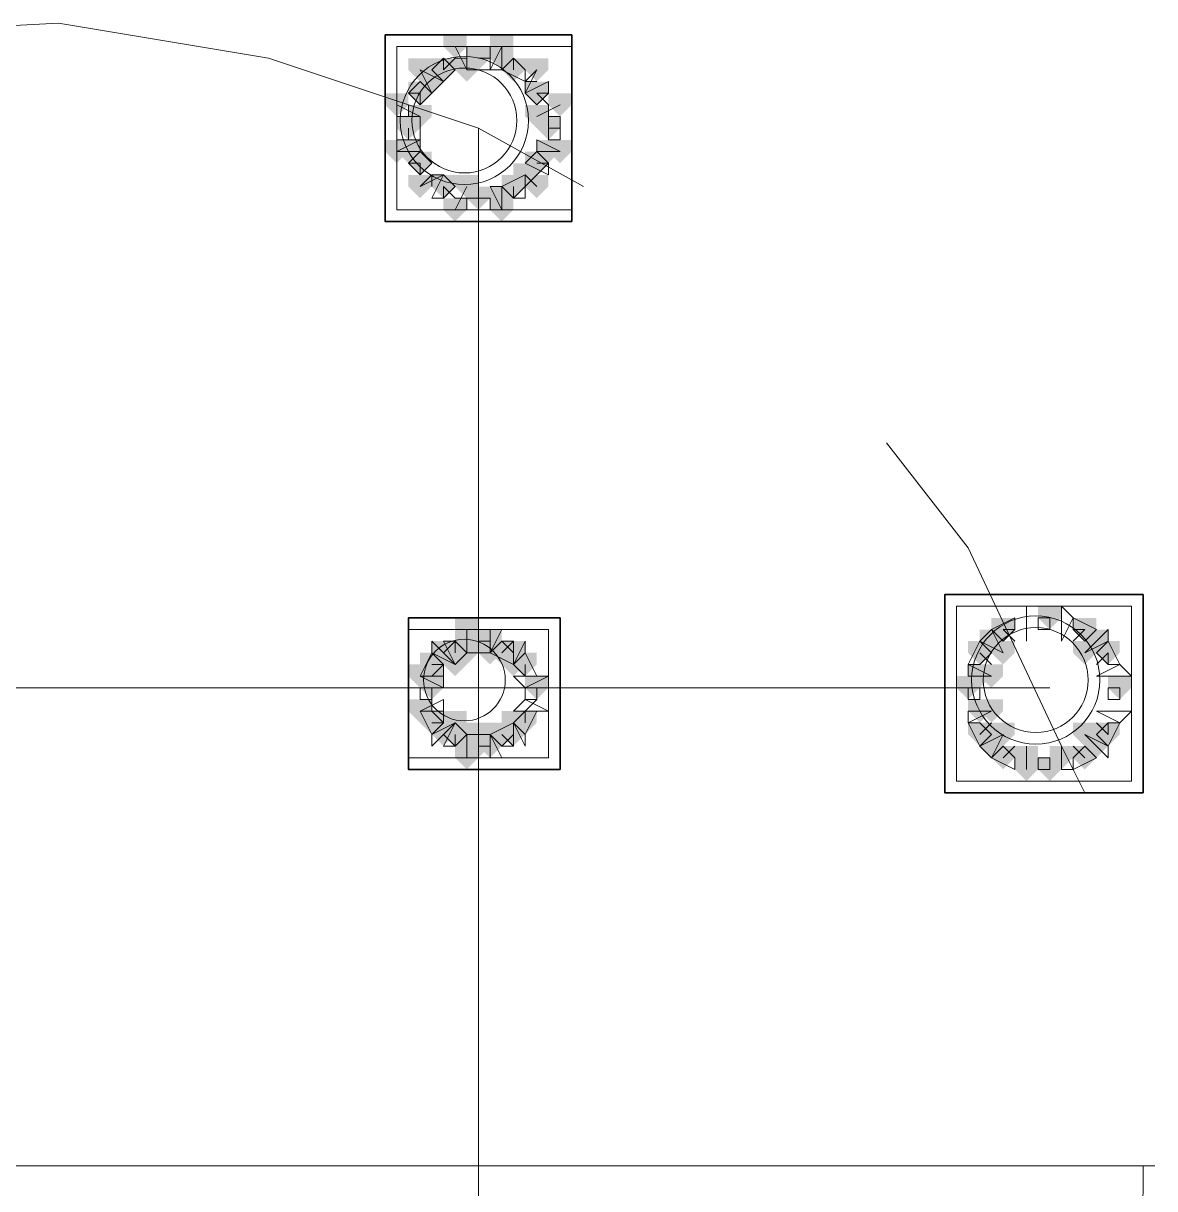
# Model space of a CAD drawing. Header units: millimetres. Extents: x 2315 to 4619, y 1334 to 1897.
# Drawn here: x 3570.14 to 3576.07, y 1554.59 to 1560.69 of the extents above; entities that cross this region are included whole.
import ezdxf

# ---------------------------------------------------------------- set-up
doc = ezdxf.new("R2010")
doc.units = ezdxf.units.MM
for name, color, linetype, true_color in [('PDF_10', 7, 'Continuous', 0x00b85c), ('PDF_AXIS', 7, 'Continuous', 0x00b85c), ('PDF_柱构件', 7, 'Continuous', 0x00b85c), ('PDF_转运站初步方案', 7, 'Continuous', 0x00b85c)]:
    doc.layers.add(name, color=color, linetype=linetype, true_color=true_color)
doc.layers.add('PDF_中心线层', color=1, linetype='Continuous')
doc.layers.add('PDF_粗实线层', color=7, linetype='Continuous')

msp = doc.modelspace()

# ---------------------------------------------------------------- hatches: boundary and pattern name
at = {"layer": 'PDF_10', "transparency": 33554559}
for points in [[(3572.5223, 1560.5703), (3572.4612, 1560.5703), (3572.4612, 1560.5093), (3572.5223, 1560.4482), (3572.5834, 1560.5093), (3572.5834, 1560.5703)], [(3572.5223, 1560.5703), (3572.4612, 1560.5703), (3572.4612, 1560.5093), (3572.5223, 1560.4482), (3572.5834, 1560.5093), (3572.5834, 1560.5703)], [(3572.5223, 1560.5703), (3572.4612, 1560.5703), (3572.4612, 1560.5093), (3572.5223, 1560.4482), (3572.5834, 1560.5093), (3572.5834, 1560.5703)], [(3572.3391, 1560.5093), (3572.278, 1560.5093), (3572.278, 1560.4482), (3572.3391, 1560.3871), (3572.4002, 1560.4482), (3572.4002, 1560.5093)], [(3572.3391, 1560.5093), (3572.278, 1560.5093), (3572.278, 1560.4482), (3572.3391, 1560.3871), (3572.4002, 1560.4482), (3572.4002, 1560.5093)], [(3572.7056, 1560.5093), (3572.6445, 1560.5093), (3572.6445, 1560.4482), (3572.7056, 1560.3871), (3572.7666, 1560.4482), (3572.7666, 1560.5093)], [(3572.7056, 1560.5093), (3572.6445, 1560.5093), (3572.6445, 1560.4482), (3572.7056, 1560.3871), (3572.7666, 1560.4482), (3572.7666, 1560.5093)], [(3572.2169, 1560.3871), (3572.1558, 1560.3871), (3572.1558, 1560.326), (3572.2169, 1560.2649), (3572.278, 1560.326), (3572.278, 1560.3871)], [(3572.2169, 1560.3871), (3572.1558, 1560.3871), (3572.1558, 1560.326), (3572.2169, 1560.2649), (3572.278, 1560.326), (3572.278, 1560.3871)], [(3572.8277, 1560.3871), (3572.7666, 1560.3871), (3572.7666, 1560.326), (3572.8277, 1560.2649), (3572.8888, 1560.326), (3572.8888, 1560.3871)], [(3572.8277, 1560.3871), (3572.7666, 1560.3871), (3572.7666, 1560.326), (3572.8277, 1560.2649), (3572.8888, 1560.326), (3572.8888, 1560.3871)], [(3572.1558, 1560.2039), (3572.0948, 1560.2039), (3572.0948, 1560.1428), (3572.1558, 1560.0817), (3572.2169, 1560.1428), (3572.2169, 1560.2039)], [(3572.1558, 1560.2039), (3572.0948, 1560.2039), (3572.0948, 1560.1428), (3572.1558, 1560.0817), (3572.2169, 1560.1428), (3572.2169, 1560.2039)], [(3572.1558, 1560.2039), (3572.0948, 1560.2039), (3572.0948, 1560.1428), (3572.1558, 1560.0817), (3572.2169, 1560.1428), (3572.2169, 1560.2039)], [(3572.8888, 1560.2039), (3572.8277, 1560.2039), (3572.8277, 1560.1428), (3572.8888, 1560.0817), (3572.9499, 1560.1428), (3572.9499, 1560.2039)], [(3572.8888, 1560.2039), (3572.8277, 1560.2039), (3572.8277, 1560.1428), (3572.8888, 1560.0817), (3572.9499, 1560.1428), (3572.9499, 1560.2039)], [(3572.2169, 1560.0206), (3572.1558, 1560.0206), (3572.1558, 1559.9595), (3572.2169, 1559.8985), (3572.278, 1559.9595), (3572.278, 1560.0206)], [(3572.2169, 1560.0206), (3572.1558, 1560.0206), (3572.1558, 1559.9595), (3572.2169, 1559.8985), (3572.278, 1559.9595), (3572.278, 1560.0206)], [(3572.8277, 1560.0206), (3572.7666, 1560.0206), (3572.7666, 1559.9595), (3572.8277, 1559.8985), (3572.8888, 1559.9595), (3572.8888, 1560.0206)], [(3572.8277, 1560.0206), (3572.7666, 1560.0206), (3572.7666, 1559.9595), (3572.8277, 1559.8985), (3572.8888, 1559.9595), (3572.8888, 1560.0206)], [(3572.3391, 1559.8985), (3572.278, 1559.8985), (3572.278, 1559.8374), (3572.3391, 1559.7763), (3572.4002, 1559.8374), (3572.4002, 1559.8985)], [(3572.3391, 1559.8985), (3572.278, 1559.8985), (3572.278, 1559.8374), (3572.3391, 1559.7763), (3572.4002, 1559.8374), (3572.4002, 1559.8985)], [(3572.7056, 1559.8985), (3572.6445, 1559.8985), (3572.6445, 1559.8374), (3572.7056, 1559.7763), (3572.7666, 1559.8374), (3572.7666, 1559.8985)], [(3572.7056, 1559.8985), (3572.6445, 1559.8985), (3572.6445, 1559.8374), (3572.7056, 1559.7763), (3572.7666, 1559.8374), (3572.7666, 1559.8985)], [(3572.5223, 1559.8374), (3572.4612, 1559.8374), (3572.4612, 1559.7763), (3572.5223, 1559.7152), (3572.5834, 1559.7763), (3572.5834, 1559.8374)], [(3572.5223, 1559.8374), (3572.4612, 1559.8374), (3572.4612, 1559.7763), (3572.5223, 1559.7152), (3572.5834, 1559.7763), (3572.5834, 1559.8374)], [(3575.5153, 1557.6385), (3575.4542, 1557.6385), (3575.4542, 1557.5774), (3575.5153, 1557.5163), (3575.5764, 1557.5774), (3575.5764, 1557.6385)], [(3575.5153, 1557.6385), (3575.4542, 1557.6385), (3575.4542, 1557.5774), (3575.5153, 1557.5163), (3575.5764, 1557.5774), (3575.5764, 1557.6385)], [(3575.271, 1557.5774), (3575.2099, 1557.5774), (3575.2099, 1557.5163), (3575.271, 1557.4552), (3575.332, 1557.5163), (3575.332, 1557.5774)], [(3575.271, 1557.5774), (3575.2099, 1557.5774), (3575.2099, 1557.5163), (3575.271, 1557.4552), (3575.332, 1557.5163), (3575.332, 1557.5774)], [(3575.6985, 1557.5774), (3575.6375, 1557.5774), (3575.6375, 1557.5163), (3575.6985, 1557.4552), (3575.7596, 1557.5163), (3575.7596, 1557.5774)], [(3575.6985, 1557.5774), (3575.6375, 1557.5774), (3575.6375, 1557.5163), (3575.6985, 1557.4552), (3575.7596, 1557.5163), (3575.7596, 1557.5774)], [(3572.5223, 1557.5163), (3572.4612, 1557.5163), (3572.4612, 1557.4552), (3572.5223, 1557.3941), (3572.5834, 1557.4552), (3572.5834, 1557.5163)], [(3572.5223, 1557.5163), (3572.4612, 1557.5163), (3572.4612, 1557.4552), (3572.5223, 1557.3941), (3572.5834, 1557.4552), (3572.5834, 1557.5163)], [(3572.5223, 1557.5163), (3572.4612, 1557.5163), (3572.4612, 1557.4552), (3572.5223, 1557.3941), (3572.5834, 1557.4552), (3572.5834, 1557.5163)], [(3572.4002, 1557.4552), (3572.3391, 1557.4552), (3572.3391, 1557.3941), (3572.4002, 1557.333), (3572.4612, 1557.3941), (3572.4612, 1557.4552)], [(3572.4002, 1557.4552), (3572.3391, 1557.4552), (3572.3391, 1557.3941), (3572.4002, 1557.333), (3572.4612, 1557.3941), (3572.4612, 1557.4552)], [(3572.6445, 1557.4552), (3572.5834, 1557.4552), (3572.5834, 1557.3941), (3572.6445, 1557.333), (3572.7056, 1557.3941), (3572.7056, 1557.4552)], [(3572.6445, 1557.4552), (3572.5834, 1557.4552), (3572.5834, 1557.3941), (3572.6445, 1557.333), (3572.7056, 1557.3941), (3572.7056, 1557.4552)], [(3575.1488, 1557.4552), (3575.0877, 1557.4552), (3575.0877, 1557.3941), (3575.1488, 1557.333), (3575.2099, 1557.3941), (3575.2099, 1557.4552)], [(3575.1488, 1557.4552), (3575.0877, 1557.4552), (3575.0877, 1557.3941), (3575.1488, 1557.333), (3575.2099, 1557.3941), (3575.2099, 1557.4552)], [(3575.8207, 1557.4552), (3575.7596, 1557.4552), (3575.7596, 1557.3941), (3575.8207, 1557.333), (3575.8818, 1557.3941), (3575.8818, 1557.4552)], [(3575.8207, 1557.4552), (3575.7596, 1557.4552), (3575.7596, 1557.3941), (3575.8207, 1557.333), (3575.8818, 1557.3941), (3575.8818, 1557.4552)], [(3572.278, 1557.3941), (3572.2169, 1557.3941), (3572.2169, 1557.333), (3572.278, 1557.272), (3572.3391, 1557.333), (3572.3391, 1557.3941)], [(3572.278, 1557.3941), (3572.2169, 1557.3941), (3572.2169, 1557.333), (3572.278, 1557.272), (3572.3391, 1557.333), (3572.3391, 1557.3941)], [(3572.7666, 1557.3941), (3572.7056, 1557.3941), (3572.7056, 1557.333), (3572.7666, 1557.272), (3572.8277, 1557.333), (3572.8277, 1557.3941)], [(3572.7666, 1557.3941), (3572.7056, 1557.3941), (3572.7056, 1557.333), (3572.7666, 1557.272), (3572.8277, 1557.333), (3572.8277, 1557.3941)], [(3572.7666, 1557.3941), (3572.7056, 1557.3941), (3572.7056, 1557.333), (3572.7666, 1557.272), (3572.8277, 1557.333), (3572.8277, 1557.3941)], [(3572.278, 1557.272), (3572.2169, 1557.272), (3572.2169, 1557.2109), (3572.278, 1557.1498), (3572.3391, 1557.2109), (3572.3391, 1557.272)], [(3572.278, 1557.272), (3572.2169, 1557.272), (3572.2169, 1557.2109), (3572.278, 1557.1498), (3572.3391, 1557.2109), (3572.3391, 1557.272)], [(3572.8277, 1557.272), (3572.7666, 1557.272), (3572.7666, 1557.2109), (3572.8277, 1557.1498), (3572.8888, 1557.2109), (3572.8888, 1557.272)], [(3572.8277, 1557.272), (3572.7666, 1557.272), (3572.7666, 1557.2109), (3572.8277, 1557.1498), (3572.8888, 1557.2109), (3572.8888, 1557.272)], [(3575.0877, 1557.272), (3575.0266, 1557.272), (3575.0266, 1557.2109), (3575.0877, 1557.1498), (3575.1488, 1557.2109), (3575.1488, 1557.272)], [(3575.0877, 1557.272), (3575.0266, 1557.272), (3575.0266, 1557.2109), (3575.0877, 1557.1498), (3575.1488, 1557.2109), (3575.1488, 1557.272)], [(3575.8818, 1557.272), (3575.8207, 1557.272), (3575.8207, 1557.2109), (3575.8818, 1557.1498), (3575.9429, 1557.2109), (3575.9429, 1557.272)], [(3575.8818, 1557.272), (3575.8207, 1557.272), (3575.8207, 1557.2109), (3575.8818, 1557.1498), (3575.9429, 1557.2109), (3575.9429, 1557.272)], [(3572.278, 1557.0887), (3572.2169, 1557.0887), (3572.2169, 1557.0276), (3572.278, 1556.9666), (3572.3391, 1557.0276), (3572.3391, 1557.0887)], [(3572.278, 1557.0887), (3572.2169, 1557.0887), (3572.2169, 1557.0276), (3572.278, 1556.9666), (3572.3391, 1557.0276), (3572.3391, 1557.0887)], [(3572.7666, 1557.0887), (3572.7056, 1557.0887), (3572.7056, 1557.0276), (3572.7666, 1556.9666), (3572.8277, 1557.0276), (3572.8277, 1557.0887)], [(3572.7666, 1557.0887), (3572.7056, 1557.0887), (3572.7056, 1557.0276), (3572.7666, 1556.9666), (3572.8277, 1557.0276), (3572.8277, 1557.0887)], [(3572.7666, 1557.0887), (3572.7056, 1557.0887), (3572.7056, 1557.0276), (3572.7666, 1556.9666), (3572.8277, 1557.0276), (3572.8277, 1557.0887)], [(3572.4002, 1557.0276), (3572.3391, 1557.0276), (3572.3391, 1556.9666), (3572.4002, 1556.9055), (3572.4612, 1556.9666), (3572.4612, 1557.0276)], [(3572.4002, 1557.0276), (3572.3391, 1557.0276), (3572.3391, 1556.9666), (3572.4002, 1556.9055), (3572.4612, 1556.9666), (3572.4612, 1557.0276)], [(3572.6445, 1557.0276), (3572.5834, 1557.0276), (3572.5834, 1556.9666), (3572.6445, 1556.9055), (3572.7056, 1556.9666), (3572.7056, 1557.0276)], [(3572.6445, 1557.0276), (3572.5834, 1557.0276), (3572.5834, 1556.9666), (3572.6445, 1556.9055), (3572.7056, 1556.9666), (3572.7056, 1557.0276)], [(3575.1488, 1557.0276), (3575.0877, 1557.0276), (3575.0877, 1556.9666), (3575.1488, 1556.9055), (3575.2099, 1556.9666), (3575.2099, 1557.0276)], [(3575.1488, 1557.0276), (3575.0877, 1557.0276), (3575.0877, 1556.9666), (3575.1488, 1556.9055), (3575.2099, 1556.9666), (3575.2099, 1557.0276)], [(3575.8207, 1557.0276), (3575.7596, 1557.0276), (3575.7596, 1556.9666), (3575.8207, 1556.9055), (3575.8818, 1556.9666), (3575.8818, 1557.0276)], [(3575.8207, 1557.0276), (3575.7596, 1557.0276), (3575.7596, 1556.9666), (3575.8207, 1556.9055), (3575.8818, 1556.9666), (3575.8818, 1557.0276)], [(3572.5223, 1556.9666), (3572.4612, 1556.9666), (3572.4612, 1556.9055), (3572.5223, 1556.8444), (3572.5834, 1556.9055), (3572.5834, 1556.9666)], [(3572.5223, 1556.9666), (3572.4612, 1556.9666), (3572.4612, 1556.9055), (3572.5223, 1556.8444), (3572.5834, 1556.9055), (3572.5834, 1556.9666)], [(3572.5223, 1556.9666), (3572.4612, 1556.9666), (3572.4612, 1556.9055), (3572.5223, 1556.8444), (3572.5834, 1556.9055), (3572.5834, 1556.9666)], [(3575.271, 1556.9055), (3575.2099, 1556.9055), (3575.2099, 1556.8444), (3575.271, 1556.7833), (3575.332, 1556.8444), (3575.332, 1556.9055)], [(3575.271, 1556.9055), (3575.2099, 1556.9055), (3575.2099, 1556.8444), (3575.271, 1556.7833), (3575.332, 1556.8444), (3575.332, 1556.9055)], [(3575.6985, 1556.9055), (3575.6375, 1556.9055), (3575.6375, 1556.8444), (3575.6985, 1556.7833), (3575.7596, 1556.8444), (3575.7596, 1556.9055)], [(3575.6985, 1556.9055), (3575.6375, 1556.9055), (3575.6375, 1556.8444), (3575.6985, 1556.7833), (3575.7596, 1556.8444), (3575.7596, 1556.9055)], [(3575.5153, 1556.8444), (3575.4542, 1556.8444), (3575.4542, 1556.7833), (3575.5153, 1556.7222), (3575.5764, 1556.7833), (3575.5764, 1556.8444)], [(3575.5153, 1556.8444), (3575.4542, 1556.8444), (3575.4542, 1556.7833), (3575.5153, 1556.7222), (3575.5764, 1556.7833), (3575.5764, 1556.8444)]]:
    msp.add_hatch(color=256, dxfattribs=at).paths.add_polyline_path(points)
at = {"layer": 'PDF_柱构件', "transparency": 33554559}
for points in [[(3572.4002, 1560.6314), (3572.3391, 1560.6314), (3572.3391, 1560.5703), (3572.4002, 1560.5093), (3572.4612, 1560.5703), (3572.4612, 1560.6314)], [(3572.6445, 1560.6314), (3572.5834, 1560.6314), (3572.5834, 1560.5703), (3572.6445, 1560.5093), (3572.7056, 1560.5703), (3572.7056, 1560.6314)], [(3572.6445, 1560.5703), (3572.5834, 1560.5703), (3572.5834, 1560.5093), (3572.6445, 1560.4482), (3572.7056, 1560.5093), (3572.7056, 1560.5703)], [(3572.2169, 1560.5093), (3572.1558, 1560.5093), (3572.1558, 1560.4482), (3572.2169, 1560.3871), (3572.278, 1560.4482), (3572.278, 1560.5093)], [(3572.4612, 1560.5093), (3572.4002, 1560.5093), (3572.4002, 1560.4482), (3572.4612, 1560.3871), (3572.5223, 1560.4482), (3572.5223, 1560.5093)], [(3572.8277, 1560.5093), (3572.7666, 1560.5093), (3572.7666, 1560.4482), (3572.8277, 1560.3871), (3572.8888, 1560.4482), (3572.8888, 1560.5093)], [(3572.278, 1560.4482), (3572.2169, 1560.4482), (3572.2169, 1560.3871), (3572.278, 1560.326), (3572.3391, 1560.3871), (3572.3391, 1560.4482)], [(3572.0948, 1560.326), (3572.0337, 1560.326), (3572.0337, 1560.2649), (3572.0948, 1560.2039), (3572.1558, 1560.2649), (3572.1558, 1560.326)], [(3572.9499, 1560.326), (3572.8888, 1560.326), (3572.8888, 1560.2649), (3572.9499, 1560.2039), (3573.011, 1560.2649), (3573.011, 1560.326)], [(3572.2169, 1560.2649), (3572.1558, 1560.2649), (3572.1558, 1560.2039), (3572.2169, 1560.1428), (3572.278, 1560.2039), (3572.278, 1560.2649)], [(3572.8277, 1560.2649), (3572.7666, 1560.2649), (3572.7666, 1560.2039), (3572.8277, 1560.1428), (3572.8888, 1560.2039), (3572.8888, 1560.2649)], [(3572.0948, 1560.0817), (3572.0337, 1560.0817), (3572.0337, 1560.0206), (3572.0948, 1559.9595), (3572.1558, 1560.0206), (3572.1558, 1560.0817)], [(3572.1558, 1560.0817), (3572.0948, 1560.0817), (3572.0948, 1560.0206), (3572.1558, 1559.9595), (3572.2169, 1560.0206), (3572.2169, 1560.0817)], [(3572.8888, 1560.0817), (3572.8277, 1560.0817), (3572.8277, 1560.0206), (3572.8888, 1559.9595), (3572.9499, 1560.0206), (3572.9499, 1560.0817)], [(3572.9499, 1560.0817), (3572.8888, 1560.0817), (3572.8888, 1560.0206), (3572.9499, 1559.9595), (3573.011, 1560.0206), (3573.011, 1560.0817)], [(3572.7666, 1559.9595), (3572.7056, 1559.9595), (3572.7056, 1559.8985), (3572.7666, 1559.8374), (3572.8277, 1559.8985), (3572.8277, 1559.9595)], [(3572.2169, 1559.8985), (3572.1558, 1559.8985), (3572.1558, 1559.8374), (3572.2169, 1559.7763), (3572.278, 1559.8374), (3572.278, 1559.8985)], [(3572.4612, 1559.8985), (3572.4002, 1559.8985), (3572.4002, 1559.8374), (3572.4612, 1559.7763), (3572.5223, 1559.8374), (3572.5223, 1559.8985)], [(3572.8277, 1559.8985), (3572.7666, 1559.8985), (3572.7666, 1559.8374), (3572.8277, 1559.7763), (3572.8888, 1559.8374), (3572.8888, 1559.8985)], [(3572.6445, 1559.8374), (3572.5834, 1559.8374), (3572.5834, 1559.7763), (3572.6445, 1559.7152), (3572.7056, 1559.7763), (3572.7056, 1559.8374)], [(3572.4002, 1559.7763), (3572.3391, 1559.7763), (3572.3391, 1559.7152), (3572.4002, 1559.6541), (3572.4612, 1559.7152), (3572.4612, 1559.7763)], [(3572.6445, 1559.7763), (3572.5834, 1559.7763), (3572.5834, 1559.7152), (3572.6445, 1559.6541), (3572.7056, 1559.7152), (3572.7056, 1559.7763)], [(3572.4612, 1557.5774), (3572.4002, 1557.5774), (3572.4002, 1557.5163), (3572.4612, 1557.4552), (3572.5223, 1557.5163), (3572.5223, 1557.5774)], [(3572.4612, 1557.5163), (3572.4002, 1557.5163), (3572.4002, 1557.4552), (3572.4612, 1557.3941), (3572.5223, 1557.4552), (3572.5223, 1557.5163)], [(3572.5834, 1557.5163), (3572.5223, 1557.5163), (3572.5223, 1557.4552), (3572.5834, 1557.3941), (3572.6445, 1557.4552), (3572.6445, 1557.5163)], [(3575.2099, 1557.5163), (3575.1488, 1557.5163), (3575.1488, 1557.4552), (3575.2099, 1557.3941), (3575.271, 1557.4552), (3575.271, 1557.5163)], [(3575.7596, 1557.5163), (3575.6985, 1557.5163), (3575.6985, 1557.4552), (3575.7596, 1557.3941), (3575.8207, 1557.4552), (3575.8207, 1557.5163)], [(3572.3391, 1557.4552), (3572.278, 1557.4552), (3572.278, 1557.3941), (3572.3391, 1557.333), (3572.4002, 1557.3941), (3572.4002, 1557.4552)], [(3572.4612, 1557.4552), (3572.4002, 1557.4552), (3572.4002, 1557.3941), (3572.4612, 1557.333), (3572.5223, 1557.3941), (3572.5223, 1557.4552)], [(3572.5834, 1557.4552), (3572.5223, 1557.4552), (3572.5223, 1557.3941), (3572.5834, 1557.333), (3572.6445, 1557.3941), (3572.6445, 1557.4552)], [(3572.7056, 1557.4552), (3572.6445, 1557.4552), (3572.6445, 1557.3941), (3572.7056, 1557.333), (3572.7666, 1557.3941), (3572.7666, 1557.4552)], [(3575.271, 1557.4552), (3575.2099, 1557.4552), (3575.2099, 1557.3941), (3575.271, 1557.333), (3575.332, 1557.3941), (3575.332, 1557.4552)], [(3575.6985, 1557.4552), (3575.6375, 1557.4552), (3575.6375, 1557.3941), (3575.6985, 1557.333), (3575.7596, 1557.3941), (3575.7596, 1557.4552)], [(3572.4002, 1557.3941), (3572.3391, 1557.3941), (3572.3391, 1557.333), (3572.4002, 1557.272), (3572.4612, 1557.333), (3572.4612, 1557.3941)], [(3572.7056, 1557.3941), (3572.6445, 1557.3941), (3572.6445, 1557.333), (3572.7056, 1557.272), (3572.7666, 1557.333), (3572.7666, 1557.3941)], [(3572.2169, 1557.333), (3572.1558, 1557.333), (3572.1558, 1557.272), (3572.2169, 1557.2109), (3572.278, 1557.272), (3572.278, 1557.333)], [(3572.278, 1557.333), (3572.2169, 1557.333), (3572.2169, 1557.272), (3572.278, 1557.2109), (3572.3391, 1557.272), (3572.3391, 1557.333)], [(3575.1488, 1557.333), (3575.0877, 1557.333), (3575.0877, 1557.272), (3575.1488, 1557.2109), (3575.2099, 1557.272), (3575.2099, 1557.333)], [(3575.2099, 1557.333), (3575.1488, 1557.333), (3575.1488, 1557.272), (3575.2099, 1557.2109), (3575.271, 1557.272), (3575.271, 1557.333)], [(3572.2169, 1557.1498), (3572.1558, 1557.1498), (3572.1558, 1557.0887), (3572.2169, 1557.0276), (3572.278, 1557.0887), (3572.278, 1557.1498)], [(3575.1488, 1557.1498), (3575.0877, 1557.1498), (3575.0877, 1557.0887), (3575.1488, 1557.0276), (3575.2099, 1557.0887), (3575.2099, 1557.1498)], [(3575.2099, 1557.1498), (3575.1488, 1557.1498), (3575.1488, 1557.0887), (3575.2099, 1557.0276), (3575.271, 1557.0887), (3575.271, 1557.1498)], [(3572.4002, 1557.0887), (3572.3391, 1557.0887), (3572.3391, 1557.0276), (3572.4002, 1556.9666), (3572.4612, 1557.0276), (3572.4612, 1557.0887)], [(3572.7056, 1557.0887), (3572.6445, 1557.0887), (3572.6445, 1557.0276), (3572.7056, 1556.9666), (3572.7666, 1557.0276), (3572.7666, 1557.0887)], [(3572.3391, 1557.0276), (3572.278, 1557.0276), (3572.278, 1556.9666), (3572.3391, 1556.9055), (3572.4002, 1556.9666), (3572.4002, 1557.0276)], [(3572.4612, 1557.0276), (3572.4002, 1557.0276), (3572.4002, 1556.9666), (3572.4612, 1556.9055), (3572.5223, 1556.9666), (3572.5223, 1557.0276)], [(3572.5834, 1557.0276), (3572.5223, 1557.0276), (3572.5223, 1556.9666), (3572.5834, 1556.9055), (3572.6445, 1556.9666), (3572.6445, 1557.0276)], [(3572.7056, 1557.0276), (3572.6445, 1557.0276), (3572.6445, 1556.9666), (3572.7056, 1556.9055), (3572.7666, 1556.9666), (3572.7666, 1557.0276)], [(3575.271, 1557.0276), (3575.2099, 1557.0276), (3575.2099, 1556.9666), (3575.271, 1556.9055), (3575.332, 1556.9666), (3575.332, 1557.0276)], [(3575.6985, 1557.0276), (3575.6375, 1557.0276), (3575.6375, 1556.9666), (3575.6985, 1556.9055), (3575.7596, 1556.9666), (3575.7596, 1557.0276)], [(3572.4612, 1556.9666), (3572.4002, 1556.9666), (3572.4002, 1556.9055), (3572.4612, 1556.8444), (3572.5223, 1556.9055), (3572.5223, 1556.9666)], [(3572.5834, 1556.9666), (3572.5223, 1556.9666), (3572.5223, 1556.9055), (3572.5834, 1556.8444), (3572.6445, 1556.9055), (3572.6445, 1556.9666)], [(3575.2099, 1556.9666), (3575.1488, 1556.9666), (3575.1488, 1556.9055), (3575.2099, 1556.8444), (3575.271, 1556.9055), (3575.271, 1556.9666)], [(3575.7596, 1556.9666), (3575.6985, 1556.9666), (3575.6985, 1556.9055), (3575.7596, 1556.8444), (3575.8207, 1556.9055), (3575.8207, 1556.9666)], [(3572.4612, 1556.9055), (3572.4002, 1556.9055), (3572.4002, 1556.8444), (3572.4612, 1556.7833), (3572.5223, 1556.8444), (3572.5223, 1556.9055)], [(3575.3931, 1556.9055), (3575.332, 1556.9055), (3575.332, 1556.8444), (3575.3931, 1556.7833), (3575.4542, 1556.8444), (3575.4542, 1556.9055)], [(3575.5764, 1556.9055), (3575.5153, 1556.9055), (3575.5153, 1556.8444), (3575.5764, 1556.7833), (3575.6375, 1556.8444), (3575.6375, 1556.9055)], [(3575.3931, 1556.8444), (3575.332, 1556.8444), (3575.332, 1556.7833), (3575.3931, 1556.7222), (3575.4542, 1556.7833), (3575.4542, 1556.8444)]]:
    msp.add_hatch(color=256, dxfattribs=at).paths.add_polyline_path(points)
at = {"layer": 'PDF_转运站初步方案', "transparency": 33554559}
for points in [[(3572.5223, 1560.5703), (3572.4612, 1560.5703), (3572.4612, 1560.5093), (3572.5223, 1560.4482), (3572.5834, 1560.5093), (3572.5834, 1560.5703)], [(3572.5223, 1560.5703), (3572.4612, 1560.5703), (3572.4612, 1560.5093), (3572.5223, 1560.4482), (3572.5834, 1560.5093), (3572.5834, 1560.5703)], [(3572.3391, 1560.5093), (3572.278, 1560.5093), (3572.278, 1560.4482), (3572.3391, 1560.3871), (3572.4002, 1560.4482), (3572.4002, 1560.5093)], [(3572.3391, 1560.5093), (3572.278, 1560.5093), (3572.278, 1560.4482), (3572.3391, 1560.3871), (3572.4002, 1560.4482), (3572.4002, 1560.5093)], [(3572.7056, 1560.5093), (3572.6445, 1560.5093), (3572.6445, 1560.4482), (3572.7056, 1560.3871), (3572.7666, 1560.4482), (3572.7666, 1560.5093)], [(3572.7056, 1560.5093), (3572.6445, 1560.5093), (3572.6445, 1560.4482), (3572.7056, 1560.3871), (3572.7666, 1560.4482), (3572.7666, 1560.5093)], [(3572.2169, 1560.3871), (3572.1558, 1560.3871), (3572.1558, 1560.326), (3572.2169, 1560.2649), (3572.278, 1560.326), (3572.278, 1560.3871)], [(3572.2169, 1560.3871), (3572.1558, 1560.3871), (3572.1558, 1560.326), (3572.2169, 1560.2649), (3572.278, 1560.326), (3572.278, 1560.3871)], [(3572.8277, 1560.3871), (3572.7666, 1560.3871), (3572.7666, 1560.326), (3572.8277, 1560.2649), (3572.8888, 1560.326), (3572.8888, 1560.3871)], [(3572.8277, 1560.3871), (3572.7666, 1560.3871), (3572.7666, 1560.326), (3572.8277, 1560.2649), (3572.8888, 1560.326), (3572.8888, 1560.3871)], [(3572.1558, 1560.2039), (3572.0948, 1560.2039), (3572.0948, 1560.1428), (3572.1558, 1560.0817), (3572.2169, 1560.1428), (3572.2169, 1560.2039)], [(3572.1558, 1560.2039), (3572.0948, 1560.2039), (3572.0948, 1560.1428), (3572.1558, 1560.0817), (3572.2169, 1560.1428), (3572.2169, 1560.2039)], [(3572.8888, 1560.2039), (3572.8277, 1560.2039), (3572.8277, 1560.1428), (3572.8888, 1560.0817), (3572.9499, 1560.1428), (3572.9499, 1560.2039)], [(3572.8888, 1560.2039), (3572.8277, 1560.2039), (3572.8277, 1560.1428), (3572.8888, 1560.0817), (3572.9499, 1560.1428), (3572.9499, 1560.2039)], [(3572.2169, 1560.0206), (3572.1558, 1560.0206), (3572.1558, 1559.9595), (3572.2169, 1559.8985), (3572.278, 1559.9595), (3572.278, 1560.0206)], [(3572.2169, 1560.0206), (3572.1558, 1560.0206), (3572.1558, 1559.9595), (3572.2169, 1559.8985), (3572.278, 1559.9595), (3572.278, 1560.0206)], [(3572.8277, 1560.0206), (3572.7666, 1560.0206), (3572.7666, 1559.9595), (3572.8277, 1559.8985), (3572.8888, 1559.9595), (3572.8888, 1560.0206)], [(3572.8277, 1560.0206), (3572.7666, 1560.0206), (3572.7666, 1559.9595), (3572.8277, 1559.8985), (3572.8888, 1559.9595), (3572.8888, 1560.0206)], [(3572.3391, 1559.8985), (3572.278, 1559.8985), (3572.278, 1559.8374), (3572.3391, 1559.7763), (3572.4002, 1559.8374), (3572.4002, 1559.8985)], [(3572.3391, 1559.8985), (3572.278, 1559.8985), (3572.278, 1559.8374), (3572.3391, 1559.7763), (3572.4002, 1559.8374), (3572.4002, 1559.8985)], [(3572.7056, 1559.8985), (3572.6445, 1559.8985), (3572.6445, 1559.8374), (3572.7056, 1559.7763), (3572.7666, 1559.8374), (3572.7666, 1559.8985)], [(3572.7056, 1559.8985), (3572.6445, 1559.8985), (3572.6445, 1559.8374), (3572.7056, 1559.7763), (3572.7666, 1559.8374), (3572.7666, 1559.8985)], [(3572.5223, 1559.8374), (3572.4612, 1559.8374), (3572.4612, 1559.7763), (3572.5223, 1559.7152), (3572.5834, 1559.7763), (3572.5834, 1559.8374)], [(3572.5223, 1559.8374), (3572.4612, 1559.8374), (3572.4612, 1559.7763), (3572.5223, 1559.7152), (3572.5834, 1559.7763), (3572.5834, 1559.8374)], [(3575.5153, 1557.6385), (3575.4542, 1557.6385), (3575.4542, 1557.5774), (3575.5153, 1557.5163), (3575.5764, 1557.5774), (3575.5764, 1557.6385)], [(3575.5153, 1557.6385), (3575.4542, 1557.6385), (3575.4542, 1557.5774), (3575.5153, 1557.5163), (3575.5764, 1557.5774), (3575.5764, 1557.6385)], [(3575.271, 1557.5774), (3575.2099, 1557.5774), (3575.2099, 1557.5163), (3575.271, 1557.4552), (3575.332, 1557.5163), (3575.332, 1557.5774)], [(3575.271, 1557.5774), (3575.2099, 1557.5774), (3575.2099, 1557.5163), (3575.271, 1557.4552), (3575.332, 1557.5163), (3575.332, 1557.5774)], [(3575.6985, 1557.5774), (3575.6375, 1557.5774), (3575.6375, 1557.5163), (3575.6985, 1557.4552), (3575.7596, 1557.5163), (3575.7596, 1557.5774)], [(3575.6985, 1557.5774), (3575.6375, 1557.5774), (3575.6375, 1557.5163), (3575.6985, 1557.4552), (3575.7596, 1557.5163), (3575.7596, 1557.5774)], [(3572.5223, 1557.5163), (3572.4612, 1557.5163), (3572.4612, 1557.4552), (3572.5223, 1557.3941), (3572.5834, 1557.4552), (3572.5834, 1557.5163)], [(3572.5223, 1557.5163), (3572.4612, 1557.5163), (3572.4612, 1557.4552), (3572.5223, 1557.3941), (3572.5834, 1557.4552), (3572.5834, 1557.5163)], [(3572.4002, 1557.4552), (3572.3391, 1557.4552), (3572.3391, 1557.3941), (3572.4002, 1557.333), (3572.4612, 1557.3941), (3572.4612, 1557.4552)], [(3572.4002, 1557.4552), (3572.3391, 1557.4552), (3572.3391, 1557.3941), (3572.4002, 1557.333), (3572.4612, 1557.3941), (3572.4612, 1557.4552)], [(3572.6445, 1557.4552), (3572.5834, 1557.4552), (3572.5834, 1557.3941), (3572.6445, 1557.333), (3572.7056, 1557.3941), (3572.7056, 1557.4552)], [(3572.6445, 1557.4552), (3572.5834, 1557.4552), (3572.5834, 1557.3941), (3572.6445, 1557.333), (3572.7056, 1557.3941), (3572.7056, 1557.4552)], [(3575.1488, 1557.4552), (3575.0877, 1557.4552), (3575.0877, 1557.3941), (3575.1488, 1557.333), (3575.2099, 1557.3941), (3575.2099, 1557.4552)], [(3575.1488, 1557.4552), (3575.0877, 1557.4552), (3575.0877, 1557.3941), (3575.1488, 1557.333), (3575.2099, 1557.3941), (3575.2099, 1557.4552)], [(3575.8207, 1557.4552), (3575.7596, 1557.4552), (3575.7596, 1557.3941), (3575.8207, 1557.333), (3575.8818, 1557.3941), (3575.8818, 1557.4552)], [(3575.8207, 1557.4552), (3575.7596, 1557.4552), (3575.7596, 1557.3941), (3575.8207, 1557.333), (3575.8818, 1557.3941), (3575.8818, 1557.4552)], [(3572.278, 1557.3941), (3572.2169, 1557.3941), (3572.2169, 1557.333), (3572.278, 1557.272), (3572.3391, 1557.333), (3572.3391, 1557.3941)], [(3572.278, 1557.3941), (3572.2169, 1557.3941), (3572.2169, 1557.333), (3572.278, 1557.272), (3572.3391, 1557.333), (3572.3391, 1557.3941)], [(3572.7666, 1557.3941), (3572.7056, 1557.3941), (3572.7056, 1557.333), (3572.7666, 1557.272), (3572.8277, 1557.333), (3572.8277, 1557.3941)], [(3572.7666, 1557.3941), (3572.7056, 1557.3941), (3572.7056, 1557.333), (3572.7666, 1557.272), (3572.8277, 1557.333), (3572.8277, 1557.3941)], [(3572.278, 1557.272), (3572.2169, 1557.272), (3572.2169, 1557.2109), (3572.278, 1557.1498), (3572.3391, 1557.2109), (3572.3391, 1557.272)], [(3572.278, 1557.272), (3572.2169, 1557.272), (3572.2169, 1557.2109), (3572.278, 1557.1498), (3572.3391, 1557.2109), (3572.3391, 1557.272)], [(3572.8277, 1557.272), (3572.7666, 1557.272), (3572.7666, 1557.2109), (3572.8277, 1557.1498), (3572.8888, 1557.2109), (3572.8888, 1557.272)], [(3572.8277, 1557.272), (3572.7666, 1557.272), (3572.7666, 1557.2109), (3572.8277, 1557.1498), (3572.8888, 1557.2109), (3572.8888, 1557.272)], [(3575.0877, 1557.272), (3575.0266, 1557.272), (3575.0266, 1557.2109), (3575.0877, 1557.1498), (3575.1488, 1557.2109), (3575.1488, 1557.272)], [(3575.0877, 1557.272), (3575.0266, 1557.272), (3575.0266, 1557.2109), (3575.0877, 1557.1498), (3575.1488, 1557.2109), (3575.1488, 1557.272)], [(3575.8818, 1557.272), (3575.8207, 1557.272), (3575.8207, 1557.2109), (3575.8818, 1557.1498), (3575.9429, 1557.2109), (3575.9429, 1557.272)], [(3575.8818, 1557.272), (3575.8207, 1557.272), (3575.8207, 1557.2109), (3575.8818, 1557.1498), (3575.9429, 1557.2109), (3575.9429, 1557.272)], [(3572.278, 1557.0887), (3572.2169, 1557.0887), (3572.2169, 1557.0276), (3572.278, 1556.9666), (3572.3391, 1557.0276), (3572.3391, 1557.0887)], [(3572.278, 1557.0887), (3572.2169, 1557.0887), (3572.2169, 1557.0276), (3572.278, 1556.9666), (3572.3391, 1557.0276), (3572.3391, 1557.0887)], [(3572.7666, 1557.0887), (3572.7056, 1557.0887), (3572.7056, 1557.0276), (3572.7666, 1556.9666), (3572.8277, 1557.0276), (3572.8277, 1557.0887)], [(3572.7666, 1557.0887), (3572.7056, 1557.0887), (3572.7056, 1557.0276), (3572.7666, 1556.9666), (3572.8277, 1557.0276), (3572.8277, 1557.0887)], [(3572.4002, 1557.0276), (3572.3391, 1557.0276), (3572.3391, 1556.9666), (3572.4002, 1556.9055), (3572.4612, 1556.9666), (3572.4612, 1557.0276)], [(3572.4002, 1557.0276), (3572.3391, 1557.0276), (3572.3391, 1556.9666), (3572.4002, 1556.9055), (3572.4612, 1556.9666), (3572.4612, 1557.0276)], [(3572.6445, 1557.0276), (3572.5834, 1557.0276), (3572.5834, 1556.9666), (3572.6445, 1556.9055), (3572.7056, 1556.9666), (3572.7056, 1557.0276)], [(3572.6445, 1557.0276), (3572.5834, 1557.0276), (3572.5834, 1556.9666), (3572.6445, 1556.9055), (3572.7056, 1556.9666), (3572.7056, 1557.0276)], [(3575.1488, 1557.0276), (3575.0877, 1557.0276), (3575.0877, 1556.9666), (3575.1488, 1556.9055), (3575.2099, 1556.9666), (3575.2099, 1557.0276)], [(3575.1488, 1557.0276), (3575.0877, 1557.0276), (3575.0877, 1556.9666), (3575.1488, 1556.9055), (3575.2099, 1556.9666), (3575.2099, 1557.0276)], [(3575.8207, 1557.0276), (3575.7596, 1557.0276), (3575.7596, 1556.9666), (3575.8207, 1556.9055), (3575.8818, 1556.9666), (3575.8818, 1557.0276)], [(3575.8207, 1557.0276), (3575.7596, 1557.0276), (3575.7596, 1556.9666), (3575.8207, 1556.9055), (3575.8818, 1556.9666), (3575.8818, 1557.0276)], [(3572.5223, 1556.9666), (3572.4612, 1556.9666), (3572.4612, 1556.9055), (3572.5223, 1556.8444), (3572.5834, 1556.9055), (3572.5834, 1556.9666)], [(3572.5223, 1556.9666), (3572.4612, 1556.9666), (3572.4612, 1556.9055), (3572.5223, 1556.8444), (3572.5834, 1556.9055), (3572.5834, 1556.9666)], [(3575.271, 1556.9055), (3575.2099, 1556.9055), (3575.2099, 1556.8444), (3575.271, 1556.7833), (3575.332, 1556.8444), (3575.332, 1556.9055)], [(3575.271, 1556.9055), (3575.2099, 1556.9055), (3575.2099, 1556.8444), (3575.271, 1556.7833), (3575.332, 1556.8444), (3575.332, 1556.9055)], [(3575.6985, 1556.9055), (3575.6375, 1556.9055), (3575.6375, 1556.8444), (3575.6985, 1556.7833), (3575.7596, 1556.8444), (3575.7596, 1556.9055)], [(3575.6985, 1556.9055), (3575.6375, 1556.9055), (3575.6375, 1556.8444), (3575.6985, 1556.7833), (3575.7596, 1556.8444), (3575.7596, 1556.9055)], [(3575.5153, 1556.8444), (3575.4542, 1556.8444), (3575.4542, 1556.7833), (3575.5153, 1556.7222), (3575.5764, 1556.7833), (3575.5764, 1556.8444)], [(3575.5153, 1556.8444), (3575.4542, 1556.8444), (3575.4542, 1556.7833), (3575.5153, 1556.7222), (3575.5764, 1556.7833), (3575.5764, 1556.8444)]]:
    msp.add_hatch(color=256, dxfattribs=at).paths.add_polyline_path(points)

# ---------------------------------------------------------------- linework, layer by layer
at = {"layer": 'PDF_10', "lineweight": 18}
for points in [[(3572.3391, 1560.5093), (3572.3391, 1560.4482), (3572.4002, 1560.5093)], [(3572.5223, 1560.5093), (3572.5834, 1560.5093)], [(3572.7056, 1560.4482), (3572.7056, 1560.5093), (3572.7666, 1560.4482)], [(3572.2169, 1560.2649), (3572.2169, 1560.326), (3572.1558, 1560.326)], [(3572.8888, 1560.326), (3572.8277, 1560.326), (3572.8888, 1560.2649)], [(3572.1558, 1560.0817), (3572.1558, 1560.1428)], [(3572.9499, 1560.1428), (3572.8888, 1560.1428), (3572.8888, 1560.0817)], [(3572.2169, 1559.8985), (3572.2169, 1559.9595), (3572.1558, 1559.9595)], [(3572.8277, 1559.9595), (3572.8888, 1559.9595), (3572.8277, 1559.8985)], [(3572.4002, 1559.7763), (3572.3391, 1559.8374), (3572.3391, 1559.7763)], [(3572.7666, 1559.8374), (3572.7056, 1559.7763), (3572.7056, 1559.8374)], [(3572.5834, 1559.7763), (3572.5223, 1559.7763), (3572.5223, 1559.7152)], [(3575.5153, 1557.5163), (3575.5153, 1557.5774), (3575.4542, 1557.5774)], [(3575.332, 1557.5163), (3575.271, 1557.5163), (3575.332, 1557.4552)], [(3575.6375, 1557.4552), (3575.6985, 1557.5163), (3575.6375, 1557.5163)], [(3572.4002, 1557.3941), (3572.4002, 1557.4552), (3572.3391, 1557.3941)], [(3572.5834, 1557.4552), (3572.5223, 1557.4552)], [(3572.7056, 1557.3941), (3572.6445, 1557.4552)], [(3572.6445, 1557.3941), (3572.7056, 1557.4552)], [(3575.2099, 1557.3941), (3575.1488, 1557.333)], [(3575.2099, 1557.333), (3575.1488, 1557.3941)], [(3575.8207, 1557.333), (3575.8207, 1557.3941), (3575.7596, 1557.333)], [(3572.278, 1557.333), (3572.3391, 1557.333), (3572.278, 1557.272)], [(3572.7666, 1557.272), (3572.7666, 1557.333)], [(3572.2169, 1557.2109), (3572.278, 1557.2109), (3572.278, 1557.1498)], [(3572.8277, 1557.1498), (3572.8277, 1557.2109), (3572.7666, 1557.2109)], [(3575.1488, 1557.2109), (3575.0877, 1557.2109), (3575.0877, 1557.1498)], [(3575.8818, 1557.1498), (3575.8818, 1557.2109), (3575.8207, 1557.2109)], [(3572.278, 1557.0887), (3572.3391, 1557.0276), (3572.278, 1557.0276)], [(3572.7666, 1557.0276), (3572.7666, 1557.0887)], [(3575.1488, 1557.0276), (3575.2099, 1556.9666)], [(3575.2099, 1557.0276), (3575.1488, 1556.9666)], [(3575.7596, 1557.0276), (3575.8207, 1556.9666), (3575.8207, 1557.0276)], [(3572.3391, 1556.9666), (3572.4002, 1556.9055), (3572.4002, 1556.9666)], [(3572.6445, 1556.9055), (3572.7056, 1556.9666)], [(3572.6445, 1556.9666), (3572.7056, 1556.9055)], [(3572.5223, 1556.9055), (3572.5834, 1556.9055)], [(3575.271, 1556.9055), (3575.332, 1556.8444)], [(3575.332, 1556.9055), (3575.271, 1556.8444)], [(3575.6375, 1556.8444), (3575.6985, 1556.9055)], [(3575.6375, 1556.9055), (3575.6985, 1556.8444)], [(3575.4542, 1556.7833), (3575.5153, 1556.7833), (3575.5153, 1556.8444)]]:
    msp.add_lwpolyline(points, dxfattribs=at)
at = {"layer": 'PDF_AXIS', "lineweight": 18}
for points in [[(3572.0948, 1560.5703), (3572.0948, 1559.7152), (3573.011, 1559.7152), (3573.011, 1560.5703)], [(3575.9429, 1557.6385), (3575.9429, 1556.7222), (3575.0266, 1556.7222), (3575.0266, 1557.6385)], [(3572.8888, 1557.5163), (3572.8888, 1556.8444), (3572.1558, 1556.8444), (3572.1558, 1557.5163)]]:
    msp.add_lwpolyline(points, close=True, dxfattribs=at)
at = {"layer": 'PDF_中心线层', "color": 112, "lineweight": 18, "true_color": 0x00b85c}
for points in [[(3564.032, 1554.7066), (3564.032, 1555.2563), (3564.2764, 1556.3557), (3564.7039, 1557.4552), (3565.3147, 1558.3714), (3566.1088, 1559.2266), (3567.025, 1559.8985), (3568.0634, 1560.326), (3569.1629, 1560.6314), (3570.3234, 1560.6925), (3571.4229, 1560.5093), (3572.5223, 1560.1428), (3573.072, 1559.8374)], [(3572.5223, 1549.2093), (3572.5223, 1560.1428)], [(3574.6602, 1558.4936), (3575.0877, 1557.9439), (3575.5764, 1556.9055), (3575.6985, 1556.6612)], [(3564.5818, 1557.2109), (3575.5153, 1557.2109)], [(3576.065, 1554.7066), (3564.032, 1554.7066), (3576.065, 1554.7066)]]:
    msp.add_lwpolyline(points, dxfattribs=at)
msp.add_arc((3570.0656, 1554.6164), 5.939, 239.20546, 0.87023, dxfattribs=at)
at = {"layer": 'PDF_柱构件', "lineweight": 18}
for points in [[(3572.4002, 1560.5703), (3572.4612, 1560.4482)], [(3572.4612, 1560.4482), (3572.5834, 1560.4482), (3572.5834, 1560.5703), (3572.4612, 1560.5703)], [(3572.6445, 1560.5703), (3572.5834, 1560.4482), (3572.6445, 1560.4482)], [(3572.3391, 1560.3871), (3572.4002, 1560.4482), (3572.3391, 1560.5093), (3572.278, 1560.4482)], [(3572.6445, 1560.4482), (3572.7666, 1560.3871), (3572.7666, 1560.4482), (3572.7056, 1560.5093)], [(3572.2169, 1560.4482), (3572.278, 1560.326), (3572.3391, 1560.3871)], [(3572.8277, 1560.4482), (3572.7666, 1560.3871), (3572.7666, 1560.326)], [(3572.2169, 1560.2649), (3572.278, 1560.326), (3572.2169, 1560.3871), (3572.1558, 1560.326)], [(3572.7666, 1560.326), (3572.8277, 1560.2649), (3572.8888, 1560.326), (3572.8888, 1560.3871)], [(3572.0948, 1560.2649), (3572.2169, 1560.2039)], [(3572.9499, 1560.2649), (3572.8277, 1560.2039)], [(3572.2169, 1560.0817), (3572.2169, 1560.2039), (3572.0948, 1560.2039), (3572.0948, 1560.0817)], [(3572.8888, 1560.2039), (3572.8888, 1560.0817), (3572.9499, 1560.0817), (3572.9499, 1560.2039)], [(3572.0948, 1560.0206), (3572.2169, 1560.0206), (3572.2169, 1560.0817)], [(3572.9499, 1560.0206), (3572.8277, 1560.0817), (3572.8277, 1560.0206)], [(3572.278, 1559.9595), (3572.2169, 1560.0206), (3572.1558, 1559.9595), (3572.2169, 1559.8985)], [(3572.8277, 1560.0206), (3572.7666, 1559.9595), (3572.8888, 1559.8985), (3572.8888, 1559.9595)], [(3572.2169, 1559.8374), (3572.3391, 1559.8985), (3572.278, 1559.8985)], [(3572.4002, 1559.8374), (3572.3391, 1559.8985), (3572.278, 1559.7763), (3572.3391, 1559.7763)], [(3572.7666, 1559.8985), (3572.6445, 1559.8374), (3572.7056, 1559.7763), (3572.7666, 1559.7763)], [(3572.8277, 1559.8374), (3572.7666, 1559.8985)], [(3572.4002, 1559.7152), (3572.4612, 1559.8374)], [(3572.6445, 1559.7152), (3572.6445, 1559.8374), (3572.5834, 1559.8374)], [(3572.5834, 1559.7763), (3572.4612, 1559.7763), (3572.4612, 1559.7152), (3572.5834, 1559.7152)], [(3575.3931, 1557.6385), (3575.3931, 1557.5163), (3575.3931, 1557.4552), (3575.3931, 1557.5774)], [(3575.6375, 1557.5774), (3575.5764, 1557.4552), (3575.5764, 1557.5163), (3575.5764, 1557.6385)], [(3575.332, 1557.5163), (3575.271, 1557.4552), (3575.2099, 1557.5163), (3575.332, 1557.5774)], [(3575.5153, 1557.5163), (3575.4542, 1557.5163), (3575.4542, 1557.5774), (3575.5153, 1557.5774)], [(3575.6985, 1557.4552), (3575.6375, 1557.5163), (3575.6375, 1557.5774), (3575.7596, 1557.5163)], [(3572.4612, 1557.5163), (3572.4612, 1557.3941)], [(3572.5834, 1557.3941), (3572.4612, 1557.3941), (3572.4612, 1557.5163), (3572.5834, 1557.5163)], [(3572.6445, 1557.5163), (3572.5834, 1557.3941), (3572.5834, 1557.5163)], [(3575.2099, 1557.5163), (3575.271, 1557.3941), (3575.1488, 1557.4552)], [(3575.8207, 1557.4552), (3575.6985, 1557.3941), (3575.8207, 1557.5163)], [(3572.278, 1557.4552), (3572.4002, 1557.333), (3572.278, 1557.3941)], [(3572.4612, 1557.3941), (3572.4002, 1557.333), (3572.3391, 1557.4552), (3572.4002, 1557.4552)], [(3572.7056, 1557.333), (3572.5834, 1557.3941), (3572.6445, 1557.4552), (3572.7056, 1557.4552)], [(3572.7666, 1557.3941), (3572.7056, 1557.333), (3572.7666, 1557.4552)], [(3575.2099, 1557.3941), (3575.1488, 1557.333), (3575.0877, 1557.333), (3575.1488, 1557.4552)], [(3575.8207, 1557.333), (3575.7596, 1557.3941), (3575.8207, 1557.4552), (3575.8818, 1557.333)], [(3572.3391, 1557.333), (3572.3391, 1557.272), (3572.2169, 1557.272), (3572.278, 1557.3941)], [(3572.7666, 1557.272), (3572.7056, 1557.333), (3572.7666, 1557.3941), (3572.8277, 1557.272)], [(3575.0877, 1557.333), (3575.2099, 1557.272), (3575.0877, 1557.272)], [(3575.9429, 1557.272), (3575.8207, 1557.272), (3575.7596, 1557.272), (3575.8818, 1557.333)], [(3572.2169, 1557.272), (3572.3391, 1557.272), (3572.3391, 1557.2109)], [(3572.8888, 1557.272), (3572.7666, 1557.2109), (3572.7056, 1557.272), (3572.8277, 1557.272)], [(3572.278, 1557.2109), (3572.278, 1557.1498), (3572.2169, 1557.1498), (3572.2169, 1557.2109)], [(3572.7666, 1557.1498), (3572.7666, 1557.2109), (3572.8277, 1557.2109), (3572.8277, 1557.1498)], [(3575.1488, 1557.2109), (3575.1488, 1557.1498), (3575.0877, 1557.1498), (3575.0877, 1557.2109)], [(3575.8207, 1557.1498), (3575.8207, 1557.2109), (3575.8818, 1557.2109), (3575.8818, 1557.1498)], [(3572.2169, 1557.0887), (3572.3391, 1557.1498), (3572.3391, 1557.0887)], [(3572.8277, 1557.0887), (3572.7056, 1557.0887), (3572.7666, 1557.1498), (3572.8888, 1557.0887)], [(3572.3391, 1557.0887), (3572.3391, 1557.0276), (3572.278, 1556.9666), (3572.2169, 1557.0887)], [(3572.7056, 1557.0276), (3572.7666, 1557.0887), (3572.8277, 1557.0887), (3572.7666, 1556.9666)], [(3575.0877, 1557.0887), (3575.2099, 1557.0887), (3575.0877, 1557.0276)], [(3575.8818, 1557.0276), (3575.7596, 1557.0887), (3575.8207, 1557.0887), (3575.9429, 1557.0887)], [(3572.278, 1556.9666), (3572.4002, 1557.0276), (3572.278, 1556.9055)], [(3572.4002, 1557.0276), (3572.4612, 1556.9666), (3572.4002, 1556.9055), (3572.3391, 1556.9055)], [(3572.5834, 1556.9666), (3572.7056, 1557.0276), (3572.7056, 1556.9055), (3572.6445, 1556.9055)], [(3572.7666, 1556.9055), (3572.7056, 1557.0276), (3572.7666, 1556.9666)], [(3575.1488, 1557.0276), (3575.2099, 1556.9666), (3575.1488, 1556.9055), (3575.0877, 1557.0276)], [(3575.7596, 1556.9666), (3575.8207, 1557.0276), (3575.8818, 1557.0276), (3575.8207, 1556.9055)], [(3572.4612, 1556.8444), (3572.4612, 1556.9666)], [(3572.4612, 1556.9666), (3572.5834, 1556.9666), (3572.5834, 1556.8444), (3572.4612, 1556.8444)], [(3572.5834, 1556.8444), (3572.5834, 1556.9666), (3572.6445, 1556.8444)], [(3575.1488, 1556.9055), (3575.271, 1556.9666), (3575.2099, 1556.8444)], [(3575.8207, 1556.8444), (3575.6985, 1556.9666), (3575.8207, 1556.9055)], [(3575.271, 1556.9055), (3575.332, 1556.8444), (3575.332, 1556.7833), (3575.2099, 1556.8444)], [(3575.3931, 1556.7833), (3575.3931, 1556.9055), (3575.3931, 1556.8444)], [(3575.5764, 1556.7833), (3575.5764, 1556.8444), (3575.5764, 1556.9055), (3575.6375, 1556.7833)], [(3575.6375, 1556.8444), (3575.6985, 1556.9055), (3575.7596, 1556.8444), (3575.6375, 1556.7833)], [(3575.4542, 1556.8444), (3575.5153, 1556.8444), (3575.5153, 1556.7833), (3575.4542, 1556.7833)]]:
    msp.add_lwpolyline(points, close=True, dxfattribs=at)
for points in [[(3572.4002, 1560.5093), (3572.4612, 1560.5093)], [(3572.7666, 1560.3871), (3572.8277, 1560.3871)], [(3572.1558, 1560.2039), (3572.1558, 1560.2649)], [(3572.8888, 1560.2649), (3572.8888, 1560.2039)], [(3572.278, 1559.8374), (3572.278, 1559.8985)], [(3572.8277, 1559.8985), (3572.7666, 1559.8374)], [(3572.4612, 1559.7763), (3572.4002, 1559.7763)], [(3575.3931, 1557.5774), (3575.3931, 1557.5163)], [(3575.5764, 1557.5163), (3575.5764, 1557.5774)], [(3572.8277, 1557.272), (3572.7666, 1557.272)], [(3575.8818, 1557.272), (3575.8207, 1557.272)], [(3572.278, 1557.1498), (3572.278, 1557.0887)], [(3572.7666, 1557.0887), (3572.8277, 1557.1498)], [(3575.8207, 1557.0887), (3575.8818, 1557.0887)]]:
    msp.add_lwpolyline(points, dxfattribs=at)
at = {"layer": 'PDF_粗实线层', "color": 112, "lineweight": 35, "true_color": 0x00b85c}
for points in [[(3572.0337, 1560.6314), (3572.0337, 1559.6541), (3573.011, 1559.6541), (3573.011, 1560.6314)], [(3576.0039, 1557.6995), (3576.0039, 1556.6612), (3574.9656, 1556.6612), (3574.9656, 1557.6995)], [(3572.9499, 1557.5774), (3572.1558, 1557.5774), (3572.1558, 1556.7833), (3572.9499, 1556.7833)]]:
    msp.add_lwpolyline(points, close=True, dxfattribs=at)
at = {"layer": 'PDF_转运站初步方案', "lineweight": 18}
for centre, radius in [((3572.4491, 1560.1834), 0.3359), ((3572.4491, 1560.1834), 0.2749), ((3575.4421, 1557.2514), 0.3359), ((3575.4421, 1557.2514), 0.2749), ((3572.4491, 1557.2514), 0.2138), ((3572.4491, 1557.2514), 0.2138)]:
    msp.add_circle(centre, radius, dxfattribs=at)

doc.saveas('drawing.dxf')
